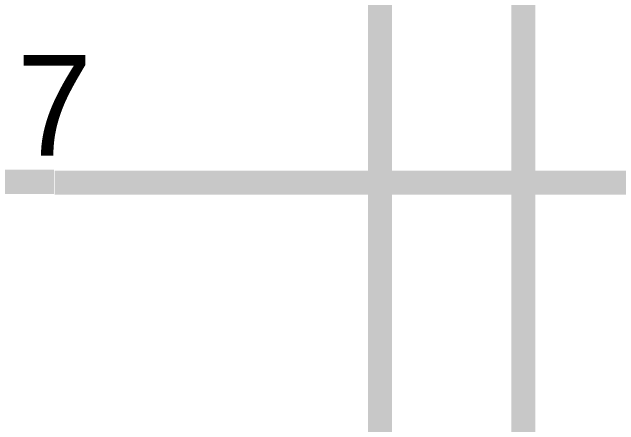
# Model space of a CAD drawing. Header units: inches. Extents: x 0 to 432, y 0 to 280.
# Drawn here: x 224.02 to 231.58, y 49.29 to 54.44 of the extents above; entities that cross this region are included whole.
import ezdxf

# ---------------------------------------------------------------- set-up
doc = ezdxf.new("R2010")
doc.units = ezdxf.units.IN
doc.layers.add('Sheet', color=255, linetype='Continuous')

msp = doc.modelspace()

# ---------------------------------------------------------------- linework, layer by layer
at = {"layer": 'Sheet'}
for points in [[(224.5477, 52.3089, 0.2997, 0.2997, 0), (242.8313, 52.3089, 0.2997, 0.2997, 0), (242.8313, 81.282, 0.2997, 0.2997, 0), (403.8803, 81.282, 0.2997, 0.2997, 0), (403.8803, 166.3598, 0.2997, 0.2997, 0)], [(73.6625, 66.0431, 0.2997, 0.2997, 0), (177.8053, 66.0431, 0.2997, 0.2997, 0), (177.8053, 42.9319, 0.2997, 0.2997, 0), (228.602, 42.9319, 0.2997, 0.2997, 0), (228.602, 47.2442, 0.2997, 0.2997, 0), (228.602, 62.4832, 0.2997, 0.2997, 0), (224.5364, 62.4832, 0.2997, 0.2997, 0)], [(219.2018, 37.3394, 0.2997, 0.2997, 0), (230.3877, 37.3394, 0.2997, 0.2997, 0), (230.3877, 57.4073, 0.2997, 0.2997, 0), (224.5364, 57.4073, 0.2997, 0.2997, 0)], [(221.9983, 52.3201, 0.2997, 0.2997, 0), (224.5364, 52.3201, 0.2997, 0.2997, 0)]]:
    msp.add_lwpolyline(points, format="xyseb", dxfattribs=at)

# ---------------------------------------------------------------- texts
msp.add_text('7', height=1.2577, dxfattribs=at).set_placement((224.076, 52.6458))

doc.saveas('drawing.dxf')
